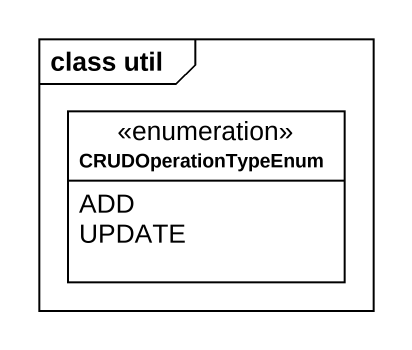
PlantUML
@startuml
mainframe class util
hide circle
hide empty members
enum CRUDOperationTypeEnum {
  ADD
  UPDATE
}
@enduml
